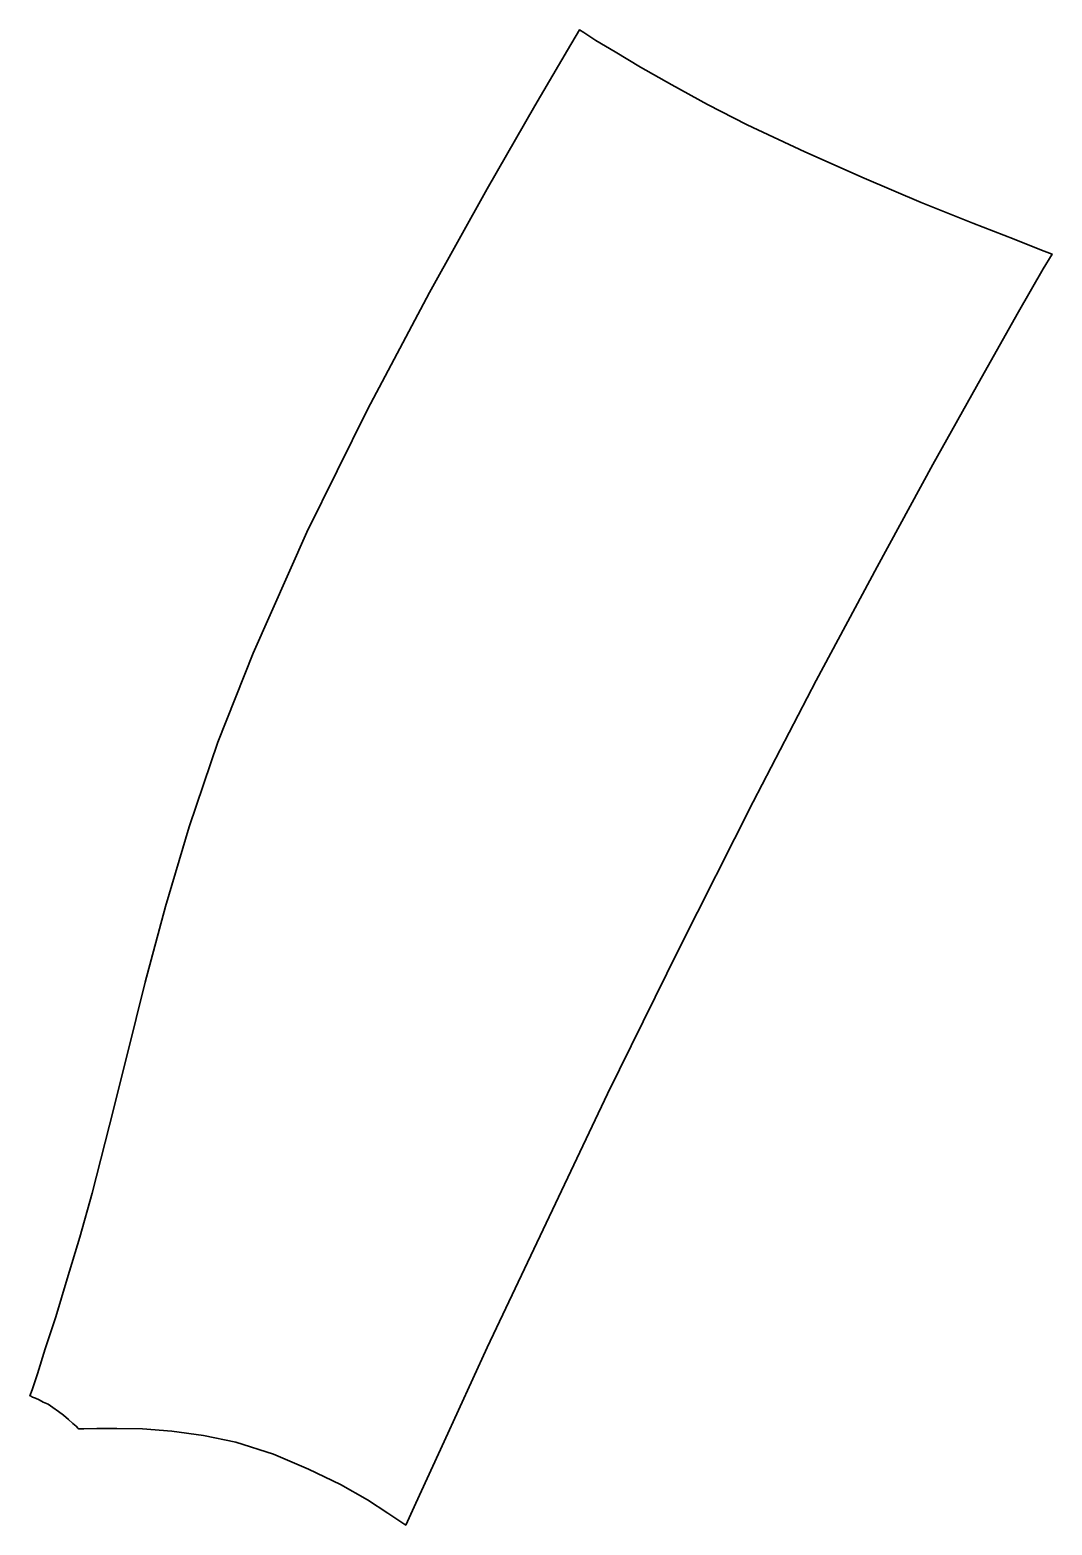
# Model space of a CAD drawing. Extents: x 0 to 1860, y -2721 to 0.
import ezdxf

# ---------------------------------------------------------------- set-up
doc = ezdxf.new("R2010")
doc.units = 0
doc.linetypes.add('Solid', pattern=[0])

msp = doc.modelspace()

# ---------------------------------------------------------------- linework, layer by layer
at = {"color": 2, "linetype": 'Solid', "lineweight": 35}
msp.add_lwpolyline([(4, -2475), (14, -2446), (28, -2400), (47, -2342), (68, -2273), (91, -2197), (113, -2117), (145, -1993), (177, -1865), (210, -1733), (247, -1595), (290, -1450), (342, -1296), (406, -1134), (504, -914), (614, -691), (727, -478), (832, -289), (919, -138), (978, -37), (1000, 0), (1008, -5), (1030, -19), (1065, -40), (1111, -68), (1168, -100), (1233, -136), (1305, -173), (1410, -222), (1518, -270), (1622, -314), (1716, -352), (1791, -381), (1841, -401), (1860, -408), (1844, -435), (1799, -513), (1731, -634), (1643, -791), (1542, -977), (1431, -1184), (1316, -1405), (1181, -1673), (1051, -1936), (934, -2183), (832, -2398), (754, -2569), (702, -2681), (684, -2721), (675, -2715), (651, -2699), (614, -2675), (565, -2647), (507, -2619), (443, -2592), (375, -2570), (316, -2558), (258, -2550), (205, -2546), (158, -2545), (122, -2545), (98, -2546), (89, -2546), (88, -2545), (84, -2541), (78, -2536), (70, -2529), (61, -2521), (52, -2514), (42, -2507), (33, -2501), (24, -2497), (17, -2493), (10, -2490), (5, -2488), (1, -2486), (0, -2486), (4, -2475)], close=True, dxfattribs=at)

doc.saveas('drawing.dxf')
